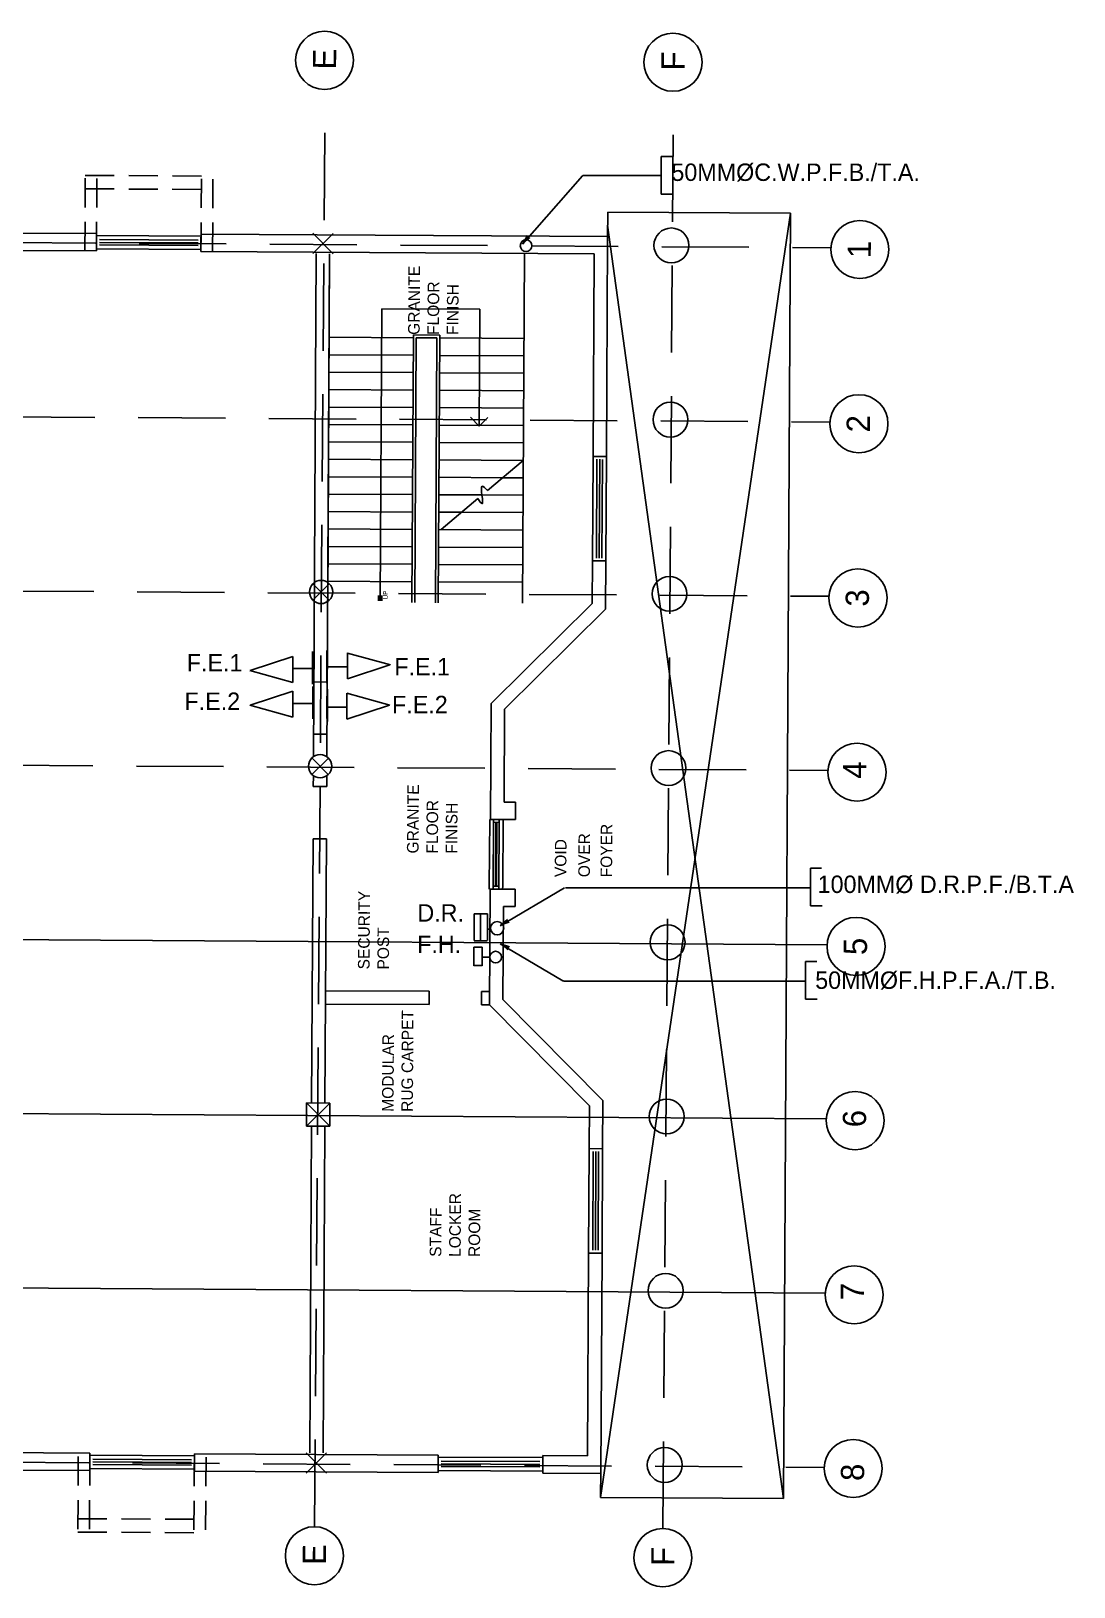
# Model space of a CAD drawing. Extents: x -2017610 to 288295, y -639251 to 250994.
# Drawn here: x -269045 to -251088, y -182630 to -155841 of the extents above; entities that cross this region are included whole.
import ezdxf
from ezdxf.enums import TextEntityAlignment as Align

# ---------------------------------------------------------------- set-up
doc = ezdxf.new("R2010")
doc.units = 0
doc.header["$LTSCALE"] = 2
doc.header["$MEASUREMENT"] = 0
doc.linetypes.add('DASHED2', pattern=[0.375, 0.25, -0.125])
doc.layers.get('0').update_dxf_attribs({"linetype": 'CONTINUOUS'})
for name, color, linetype in [('DOORS', 8, 'CONTINUOUS'), ('GRID', 8, 'CONTINUOUS'), ('GRIDLINES', 8, 'DASHED2'), ('HANDRAILS', 8, 'CONTINUOUS'), ('HATCH', 8, 'CONTINUOUS'), ('LAYER1', 8, 'CONTINUOUS'), ('LAYER2', 8, 'CONTINUOUS'), ('LAYER4', 8, 'CONTINUOUS'), ('TEXT', 8, 'CONTINUOUS'), ('TEXT3', 8, 'CONTINUOUS'), ('WALLS', 8, 'CONTINUOUS'), ('WIN_DOORS', 8, 'CONTINUOUS'), ('WINDOWS_DOORS', 8, 'CONTINUOUS')]:
    doc.layers.add(name, color=color, linetype=linetype)
doc.styles.add('LUCY', font='lsansi.ttf')
doc.styles.add('STYLUS', font='stylu.ttf')

# ---------------------------------------------------------------- blocks, each defined once
blk = doc.blocks.new('GRID_NO')
at = {"layer": 'GRID'}
blk.add_circle((0, 500), 500, dxfattribs=at)
blk.add_attdef('GRNO', text='', height=400, dxfattribs=at).set_placement((0, 500), align=Align.MIDDLE_CENTER)
blk = doc.blocks.new('W1800')
at = {"layer": 'WINDOWS_DOORS'}
for p, q in [((0, -1800), (0, 0)), ((0, 0), (230, 0)), ((230, 0), (230, -1800)), ((69, -1750), (69, -50)), ((114, -50), (114, -1750)), ((161, -1750), (161, -50)), ((230, -1800), (0, -1800))]:
    blk.add_line(p, q, dxfattribs=at)
blk = doc.blocks.new('W1200')
for p, q in [((50, 230), (0, 230)), ((0, 165), (1200, 165)), ((0, 65), (1200, 65)), ((0, 0), (50, 0)), ((50, 230), (1200, 230)), ((50, 65), (50, 165)), ((50, 125), (1150, 125)), ((50, 105), (1150, 105)), ((50, 0), (1200, 0)), ((1200, 230), (1150, 230)), ((1150, 165), (1150, 65)), ((1150, 0), (1200, 0))]:
    blk.add_line(p, q)

msp = doc.modelspace()

# ---------------------------------------------------------------- linework, layer by layer
at = {"layer": 'DOORS', "color": 1}
for p, q in [((-260582.6, -159509.5), (-260497, -159361.4)), ((-260967.2, -171249.8), (-260839.9, -171135.5)), ((-260967.2, -171554.9), (-260805.7, -171611.4))]:
    msp.add_line(p, q, dxfattribs=at)
for points in [[(-260582.6, -159509.5), (-260497, -159361.4), (-260445.5, -159404.5)], [(-260967.2, -171249.8), (-260839.9, -171135.5), (-260804.2, -171192.4)], [(-260967.2, -171554.9), (-260805.7, -171611.4), (-260838.4, -171670)]]:
    msp.add_solid(points, dxfattribs=at)
at = {"layer": 'GRIDLINES', "ltscale": 3000}
for p, q in [((-264164.2, -181594.1), (-263981.4, -156843.9)), ((-258164.3, -181626.9), (-257981.5, -156876.7)), ((-291933.4, -159337.8), (-255272.9, -159572.8)), ((-291949.8, -162337.7), (-255289.3, -162572.8)), ((-291966.2, -165337.7), (-255305.8, -165572.8)), ((-291982.7, -168337.6), (-255322.2, -168572.7)), ((-292048.3, -180337.5), (-255387.9, -180572.5))]:
    msp.add_line(p, q, dxfattribs=at)
at = {"layer": 'HANDRAILS'}
for p, q in [((-262488, -165681.4), (-262462.7, -161071.8)), ((-262462.7, -161071.8), (-262007.7, -161074.2)), ((-262438, -165681.7), (-262413, -161122)), ((-262413, -161122), (-262058, -161124)), ((-262083, -165683.6), (-262058, -161124)), ((-262017.9, -162924.2), (-262007.7, -161074.2)), ((-262033, -165683.9), (-262017.9, -162924.2)), ((-261188, -163752.7), (-260569.5, -163232.1)), ((-261986.1, -164424.4), (-261352.9, -163891.5))]:
    msp.add_line(p, q, dxfattribs=at)
msp.add_spline([(-261352.9, -163891.5), (-261278.6, -163979.7), (-261277, -163676.9), (-261188, -163752.7)], degree=3, dxfattribs=at)
at = {"layer": 'HATCH'}
for p, q in [((-263035.7, -165649.9), (-263008.2, -160621.7)), ((-261318.2, -160631), (-263008.2, -160621.7)), ((-261329.2, -162641.4), (-261318.2, -160631)), ((-261327.2, -162641.4), (-261476.4, -162490.6)), ((-261331.2, -162641.4), (-261180.4, -162492.2)), ((-263065.7, -165649.8), (-263065.2, -165559.8)), ((-263005.7, -165650.1), (-263005.2, -165560.1))]:
    msp.add_line(p, q, dxfattribs=at)
at = {"layer": 'LAYER1'}
for p, q in [((-259237.3, -181089.7), (-255966.2, -158977.3)), ((-259118.6, -159410), (-259116.1, -158960)), ((-259116.1, -158960), (-255966.2, -158977.3)), ((-256087.3, -181106.9), (-255966.2, -158977.3)), ((-263843.2, -159324.2), (-264195.1, -159672.2)), ((-264193.2, -159322.3), (-263845.1, -159674.2)), ((-256087.3, -181106.9), (-259117.4, -159185)), ((-263913, -161113.8), (-262463, -161121.7)), ((-262008, -161124.2), (-260558, -161132.2)), ((-263914.6, -161413.8), (-262464.7, -161421.7)), ((-262009.7, -161424.2), (-260559.7, -161432.2)), ((-263916.3, -161713.8), (-262466.3, -161721.7)), ((-262011.3, -161724.2), (-260561.3, -161732.2)), ((-263917.9, -162013.8), (-262467.9, -162021.7)), ((-262012.9, -162024.2), (-260563, -162032.2)), ((-263919.6, -162313.8), (-262469.6, -162321.7)), ((-262014.6, -162324.2), (-260564.6, -162332.2)), ((-263921.2, -162613.8), (-262471.2, -162621.7)), ((-262016.2, -162624.2), (-260566.2, -162632.2)), ((-263922.8, -162913.8), (-262472.9, -162921.7)), ((-262017.9, -162924.2), (-260567.9, -162932.2)), ((-263924.5, -163213.8), (-262474.5, -163221.7)), ((-262019.5, -163224.2), (-260569.5, -163232.1)), ((-263926.1, -163513.8), (-262476.1, -163521.7)), ((-262021.2, -163524.2), (-260923.7, -163530.2)), ((-260923.7, -163530.2), (-260571.2, -163532.1)), ((-263927.8, -163813.8), (-262477.8, -163821.7)), ((-262022.8, -163824.2), (-261281.7, -163828.3)), ((-261281.7, -163828.3), (-260572.8, -163832.1)), ((-263929.4, -164113.8), (-262479.4, -164121.7)), ((-262024.4, -164124.2), (-261631.9, -164126.3)), ((-261631.9, -164126.3), (-260574.5, -164132.1)), ((-263931.1, -164413.8), (-262481.1, -164421.7)), ((-262026.1, -164424.2), (-260576.1, -164432.1)), ((-263932.7, -164713.8), (-262482.7, -164721.7)), ((-262027.7, -164724.2), (-260577.7, -164732.1)), ((-263934.3, -165013.8), (-262484.4, -165021.7)), ((-262029.4, -165024.2), (-260579.4, -165032.1)), ((-263909.8, -165357.5), (-264194.2, -165638.8)), ((-264192.6, -165355.9), (-263911.3, -165640.3)), ((-263936, -165313.8), (-262486, -165321.7)), ((-262031, -165324.2), (-260581, -165332.1)), ((-263926.2, -168357.4), (-264210.6, -168638.7)), ((-264209.1, -168355.9), (-263927.8, -168640.3)), ((-264302.3, -174696.9), (-263900.2, -174299.1)), ((-264300.2, -174296.9), (-263902.3, -174699.1)), ((-263958.1, -180323.9), (-264310, -180671.9)), ((-264308.1, -180321.9), (-263960.1, -180673.8)), ((-259237.3, -181089.7), (-259234.8, -180639.7)), ((-259237.3, -181089.7), (-256087.3, -181106.9))]:
    msp.add_line(p, q, dxfattribs=at)
at = {"layer": 'LAYER2'}
for p, q in [((-264302.3, -174696.9), (-264300.2, -174296.9)), ((-264300.2, -174296.9), (-263900.2, -174299.1)), ((-263902.3, -174699.1), (-263900.2, -174299.1)), ((-264302.3, -174696.9), (-263902.3, -174699.1))]:
    msp.add_line(p, q, dxfattribs=at)
for centre in [(-264052, -165498.1), (-264068.4, -168498.1)]:
    msp.add_circle(centre, 200, dxfattribs=at)
at = {"layer": 'LAYER4', "linetype": 'DASHED2', "ltscale": 1000}
for p, q in [((-268119.9, -159625.8), (-268112.8, -158325.8)), ((-268114.1, -158555.8), (-265914.1, -158567.8)), ((-268112.8, -158325.8), (-265912.8, -158337.8)), ((-267919.9, -159626.9), (-267912.8, -158326.9)), ((-266119.9, -159636.7), (-266112.8, -158336.7)), ((-265919.9, -159637.8), (-265912.8, -158337.8)), ((-268233.5, -180385.5), (-268240.7, -181685.4)), ((-268033.5, -180386.5), (-268040.7, -181686.5)), ((-266233.6, -180396.4), (-266240.7, -181696.4)), ((-266033.6, -180397.5), (-266040.7, -181697.5)), ((-268239.4, -181455.4), (-266039.4, -181467.5)), ((-268240.7, -181685.4), (-266040.7, -181697.5))]:
    msp.add_line(p, q, dxfattribs=at)
at = {"layer": 'TEXT3', "color": 1}
for p, q in [((-258004.2, -158001.3), (-258196.1, -158001.3)), ((-258196.1, -158001.3), (-258196.1, -158648.7)), ((-260582.6, -159509.5), (-259549, -158334.3)), ((-259527.2, -158325), (-258196.1, -158325)), ((-258196.1, -158648.7), (-257994.9, -158648.7)), ((-255434.7, -170252.8), (-255626.6, -170252.8)), ((-255626.6, -170252.8), (-255626.6, -170900.2)), ((-260967.2, -171249.8), (-259858.3, -170594.3)), ((-259843.1, -170590.1), (-255626.6, -170590.1)), ((-255626.6, -170900.2), (-255425.4, -170900.2)), ((-260967.2, -171554.9), (-259886.7, -172193.6)), ((-255516.4, -171860.4), (-255708.3, -171860.4)), ((-255708.3, -171860.4), (-255708.3, -172507.8)), ((-259871.5, -172197.8), (-255708.3, -172197.8)), ((-255708.3, -172507.8), (-255507.1, -172507.8))]:
    msp.add_line(p, q, dxfattribs=at)
at = {"layer": 'TEXT3', "color": 4}
for p, q in [((-265271.9, -166849.8), (-264538, -166610.9)), ((-264538, -167058.6), (-264538, -166609.9)), ((-264196.9, -167085.8), (-264196.9, -166525.8)), ((-263952.6, -166507.9), (-263952.6, -167067.9)), ((-263599.7, -166546.9), (-263599.7, -166995.6)), ((-262858.8, -166754.7), (-263599.7, -166550.6)), ((-265278.8, -166850.8), (-264538, -167054.9)), ((-264196.9, -166818.4), (-264538, -166818.4)), ((-263940.8, -166787.1), (-263599.7, -166787.1)), ((-262865.7, -166755.7), (-263599.7, -166994.7)), ((-264195.5, -167683.9), (-264195.5, -167123.9)), ((-265270.6, -167447.9), (-264536.6, -167208.9)), ((-264536.6, -167656.6), (-264536.6, -167207.9)), ((-264195.5, -167416.4), (-264536.6, -167416.4)), ((-263940.8, -167169.2), (-263940.8, -167729.2)), ((-263610.2, -167239.4), (-263610.2, -167688.1)), ((-262869.3, -167447.2), (-263610.2, -167243.1)), ((-265277.5, -167448.8), (-264536.6, -167653)), ((-263951.3, -167479.6), (-263610.2, -167479.6)), ((-262876.2, -167448.2), (-263610.2, -167687.1)), ((-261305.8, -171040.8), (-261305.8, -171504.3)), ((-261186.3, -171306.5), (-261128.6, -171306.5)), ((-261423, -171934.8), (-261423, -171616.8)), ((-261275.4, -171616.8), (-261423, -171616.8)), ((-261275.4, -171934.8), (-261275.4, -171616.8)), ((-261275.4, -171932.6), (-261423, -171932.6)), ((-261146.9, -171784.7), (-261277, -171784.7))]:
    msp.add_line(p, q, dxfattribs=at)
for centre in [(-260522.7, -159535.6), (-261045.4, -171785.9)]:
    msp.add_circle(centre, 100, dxfattribs=at)
at = {"layer": 'TEXT3', "color": 1}
for centre, start, end in [((-259527.2, -158355), 90, 136.53157), ((-259871.5, -172167.8), 239.41187, 270)]:
    msp.add_arc(centre, 30, start, end, dxfattribs=at)
at = {"layer": 'WALLS'}
for p, q in [((-272118.2, -159303.9), (-267918.3, -159326.9)), ((-267919.9, -159626.9), (-267918.3, -159326.9)), ((-266119.9, -159636.7), (-266118.3, -159336.7)), ((-266118.3, -159336.7), (-259118.4, -159375)), ((-272119.8, -159603.9), (-267919.9, -159626.9)), ((-266119.9, -159636.7), (-259350, -159673.8)), ((-259139.1, -163165), (-259118.6, -159410)), ((-264182.5, -168333.8), (-264135.1, -159672.6)), ((-263952.5, -168335.1), (-263905.1, -159673.8)), ((-263937.9, -165673.5), (-263905.1, -159673.8)), ((-260583, -165691.8), (-260550, -159667.2)), ((-259369.1, -163163.7), (-259350, -159673.8)), ((-259369.1, -163163.7), (-259139.1, -163165)), ((-259383, -165698.4), (-259379, -164963.7)), ((-259379, -164963.7), (-259149, -164964.9)), ((-259153.5, -165794.9), (-259149, -164964.9)), ((-261122.5, -167418.9), (-259383, -165698.4)), ((-260893, -167515.4), (-259153.5, -165794.9)), ((-264173.1, -166612.5), (-264175.5, -167047.5)), ((-263943.1, -166613.7), (-263945.5, -167048.7)), ((-263943.1, -166613.7), (-263941.8, -166383.7)), ((-264175.5, -167047.5), (-263945.5, -167048.7)), ((-264180.4, -167290.8), (-264182.5, -167677.2)), ((-263950.4, -167292.1), (-263952.5, -167678.5)), ((-261133.4, -169414.2), (-261122.5, -167418.9)), ((-260901.7, -169115.4), (-260893, -167515.4)), ((-264180.4, -167947.5), (-263950.4, -167948.7)), ((-264185.3, -168847.4), (-264184.3, -168661.1)), ((-263955.3, -168848.7), (-263954.3, -168662.3)), ((-263955.3, -168848.7), (-264185.3, -168847.4)), ((-260901.7, -169115.4), (-260701.7, -169116.5)), ((-260703.4, -169416.5), (-260701.7, -169116.5)), ((-261133.4, -169414.2), (-260703.4, -169416.5)), ((-264215.2, -174297.4), (-264190.2, -169747.4)), ((-263960.3, -169748.7), (-264190.2, -169747.4)), ((-263985.2, -174298.6), (-263960.3, -169748.7)), ((-261150.9, -172609.4), (-261139.9, -170614.1)), ((-261139.9, -170614.1), (-260710, -170616.5)), ((-260711.6, -170916.5), (-260710, -170616.5)), ((-260920.4, -172515.4), (-260911.6, -170915.4)), ((-260911.6, -170915.4), (-260711.6, -170916.5)), ((-291999.1, -171337.6), (-255338.6, -171572.7)), ((-263974.6, -172363.9), (-262189.6, -172373.7)), ((-262189.6, -172373.7), (-262190.9, -172603.7)), ((-261289.6, -172378.6), (-261290.9, -172608.6)), ((-261289.6, -172378.6), (-261149.6, -172379.4)), ((-260920.4, -172515.4), (-259199.8, -174254.8)), ((-263975.8, -172593.9), (-262190.9, -172603.7)), ((-261150.9, -172609.4), (-261290.9, -172608.6)), ((-261290.9, -172608.6), (-261150.9, -172609.4)), ((-261150.9, -172609.4), (-259430.4, -174348.8)), ((-292015.5, -174337.6), (-255355, -174572.6)), ((-259434.4, -175083.5), (-259430.4, -174348.8)), ((-259204.4, -175084.8), (-259199.8, -174254.8)), ((-264248.1, -180322.3), (-264217.3, -174697.4)), ((-264018.1, -180323.5), (-263987.3, -174698.6)), ((-259434.4, -175083.5), (-259204.4, -175084.8)), ((-259463.3, -180373.5), (-259444.2, -176883.5)), ((-259444.2, -176883.5), (-259214.2, -176884.8)), ((-259235, -180674.7), (-259214.2, -176884.8)), ((-292031.9, -177337.5), (-255371.4, -177572.6)), ((-272233.2, -180303.6), (-268033.2, -180326.5)), ((-268034.9, -180626.5), (-268033.2, -180326.5)), ((-266234.9, -180636.4), (-266233.2, -180336.4)), ((-266233.2, -180336.4), (-262033.3, -180359.4)), ((-262034.9, -180659.4), (-262033.3, -180359.4)), ((-260235, -180669.2), (-260233.3, -180369.2)), ((-260233.3, -180369.2), (-259463.3, -180373.5)), ((-272234.8, -180603.6), (-268034.9, -180626.5)), ((-266234.9, -180636.4), (-262034.9, -180659.4)), ((-260235, -180669.2), (-259235, -180674.7))]:
    msp.add_line(p, q, dxfattribs=at)
at = {"layer": 'WALLS', "color": 4}
for p, q in [((-261414.8, -171502.2), (-261414.8, -171040.8)), ((-261414.8, -171040.8), (-261188.6, -171040.8)), ((-261188.6, -171502.2), (-261188.6, -171040.8)), ((-261416, -171504), (-261189.8, -171504))]:
    msp.add_line(p, q, dxfattribs=at)
at = {"layer": 'WALLS'}
for centre in [(-258019.2, -159531), (-258035.7, -162531), (-258052.1, -165531), (-258068.5, -168530.9), (-258084.9, -171530.9), (-258101.3, -174530.8), (-258117.8, -177530.8), (-258134.2, -180530.7)]:
    msp.add_circle(centre, 300, dxfattribs=at)
at = {"layer": 'WALLS', "color": 4}
msp.add_circle((-261019.3, -171288.2), 114.5, dxfattribs=at)

# ---------------------------------------------------------------- block references
at = {"layer": 'HATCH'}
ref = msp.add_blockref('GRID_NO', (-263492.1, -156346.6), dxfattribs=dict(at, xscale=-1, rotation=89.68638412842901))
ref.add_attrib('GRNO', 'E', dxfattribs={"layer": 'GRID', "height": 400, "rotation": 89.68638, "style": 'STYLUS'}).set_placement((-263992, -156322.2), align=Align.MIDDLE_CENTER)
ref = msp.add_blockref('GRID_NO', (-257492.2, -156379.4), dxfattribs=dict(at, xscale=-1, rotation=89.68638412842901))
ref.add_attrib('GRNO', 'F', dxfattribs={"layer": 'GRID', "height": 400, "rotation": 89.68638, "style": 'STYLUS'}).set_placement((-257992.1, -156355), align=Align.MIDDLE_CENTER)
ref = msp.add_blockref('GRID_NO', (-255273.4, -159599), dxfattribs=dict(at, rotation=269.686384128429))
ref.add_attrib('GRNO', '1', dxfattribs={"layer": 'GRID', "height": 400, "rotation": 89.68638, "style": 'STYLUS'}).set_placement((-254784.8, -159601.7), align=Align.MIDDLE_CENTER)
ref = msp.add_blockref('GRID_NO', (-255289.8, -162599), dxfattribs=dict(at, rotation=269.686384128429))
ref.add_attrib('GRNO', '2', dxfattribs={"layer": 'GRID', "height": 400, "rotation": 89.68638, "style": 'STYLUS'}).set_placement((-254801.3, -162601.7), align=Align.MIDDLE_CENTER)
ref = msp.add_blockref('GRID_NO', (-255306.3, -165598.9), dxfattribs=dict(at, rotation=269.686384128429))
ref.add_attrib('GRNO', '3', dxfattribs={"layer": 'GRID', "height": 400, "rotation": 89.68638, "style": 'STYLUS'}).set_placement((-254817.7, -165601.6), align=Align.MIDDLE_CENTER)
ref = msp.add_blockref('GRID_NO', (-255322.7, -168598.9), dxfattribs=dict(at, rotation=269.686384128429))
ref.add_attrib('GRNO', '4', dxfattribs={"layer": 'GRID', "height": 400, "rotation": 89.68638, "style": 'STYLUS'}).set_placement((-254864.5, -168565.7), align=Align.MIDDLE_CENTER)
ref = msp.add_blockref('GRID_NO', (-255339.1, -171598.8), dxfattribs=dict(at, rotation=269.686384128429))
ref.add_attrib('GRNO', '5', dxfattribs={"layer": 'GRID', "height": 400, "rotation": 89.68638, "style": 'STYLUS'}).set_placement((-254850.5, -171601.5), align=Align.MIDDLE_CENTER)
ref = msp.add_blockref('GRID_NO', (-255355.5, -174598.8), dxfattribs=dict(at, rotation=269.686384128429))
ref.add_attrib('GRNO', '6', dxfattribs={"layer": 'GRID', "height": 400, "rotation": 89.68638, "style": 'STYLUS'}).set_placement((-254866.8, -174566.5), align=Align.MIDDLE_CENTER)
ref = msp.add_blockref('GRID_NO', (-255371.9, -177598.8), dxfattribs=dict(at, rotation=269.686384128429))
ref.add_attrib('GRNO', '7', dxfattribs={"layer": 'GRID', "height": 400, "rotation": 89.68638, "style": 'STYLUS'}).set_placement((-254903.2, -177543.8), align=Align.MIDDLE_CENTER)
ref = msp.add_blockref('GRID_NO', (-255388.2, -180587.9), dxfattribs=dict(at, rotation=269.686384128429))
ref.add_attrib('GRNO', '8', dxfattribs={"layer": 'GRID', "height": 400, "rotation": 89.68638, "style": 'STYLUS'}).set_placement((-254900, -180656.5), align=Align.MIDDLE_CENTER)
ref = msp.add_blockref('GRID_NO', (-263666.9, -182096.8), dxfattribs=dict(at, xscale=-1, rotation=89.68638412842901))
ref.add_attrib('GRNO', 'E', dxfattribs={"layer": 'GRID', "height": 400, "rotation": 89.68638, "style": 'STYLUS'}).set_placement((-264166.8, -182072.4), align=Align.MIDDLE_CENTER)
ref = msp.add_blockref('GRID_NO', (-257667, -182129.6), dxfattribs=dict(at, xscale=-1, rotation=89.68638412842901))
ref.add_attrib('GRNO', 'F', dxfattribs={"layer": 'GRID', "height": 400, "rotation": 89.68638, "style": 'STYLUS'}).set_placement((-258166.9, -182105.2), align=Align.MIDDLE_CENTER)
at = {"layer": 'LAYER2', "rotation": 89.68638412842901}
msp.add_blockref('W1200', (-260925, -170615.3), dxfattribs=at)
at = {"layer": 'WIN_DOORS'}
for p, rotation in [((-267919.7, -159591.9), 89.68638412842901), ((-259149, -164964.9), 179.686384128429), ((-259214.2, -176884.8), 179.686384128429), ((-268034.7, -180591.5), 89.68638412842901), ((-262034.8, -180624.4), 89.68638412842901)]:
    msp.add_blockref('W1800', p, dxfattribs=dict(at, rotation=rotation))

# ---------------------------------------------------------------- texts
at = {"layer": 'TEXT', "char_height": 200, "width": 1801, "attachment_point": 7, "rotation": 89.68638, "style": 'STYLUS'}
for s, insert in [('GRANITE FLOOR FINISH', (-261684.7, -161074.9)), ('GRANITE FLOOR FINISH', (-261703.5, -170005)), ('SECURITY POST', (-262880.7, -171999.7)), ('MODULAR RUG CARPET', (-262467.9, -174450.9)), ('STAFF LOCKER ROOM', (-261311.8, -176950.1))]:
    msp.add_mtext(s, dxfattribs=dict(at, insert=insert))
at = {"layer": 'TEXT', "rotation": 89.68638}
for s, insert, char_height, width, attachment_point in [('{\\fStylus BT|b0|i0|c0|p34;UP}', (-262984.3, -165626.7), 80, 68, 1), ('{\\fStylus BT|b0|i0|c0|p34;FOYER }', (-259037.1, -170412.3), 200, 1522.635, 7), ('{\\fStylus BT|b0|i0|c0|p34;VOID}', (-259825.5, -170408), 200, 1523, 7), ('{\\fStylus BT|b0|i0|c0|p34;OVER }', (-259419.7, -170410.2), 200, 1523, 7)]:
    msp.add_mtext(s, dxfattribs=dict(at, insert=insert, char_height=char_height, width=width, attachment_point=attachment_point))
at = {"layer": 'TEXT3', "color": 1, "char_height": 300, "width": 15498, "attachment_point": 1, "style": 'LUCY'}
for s, insert in [('50MM%%cC.W.P.F.B./T.A.', (-258019.1, -158120.8)), ('F.E.1', (-266364.8, -166566.5)), ('F.E.1', (-262791.2, -166635.2)), ('F.E.2', (-266404.4, -167229.7)), ('F.E.2', (-262829.4, -167286.8)), ('100MM%%c D.R.P.F./B.T.A', (-255501, -170381.7)), ('D.R.', (-262393.3, -170874.5)), ('F.H.', (-262397, -171417.3)), ('50MM%%cF.H.P.F.A./T.B.', (-255542.9, -172032.3))]:
    msp.add_mtext(s, dxfattribs=dict(at, insert=insert))

doc.saveas('drawing.dxf')
